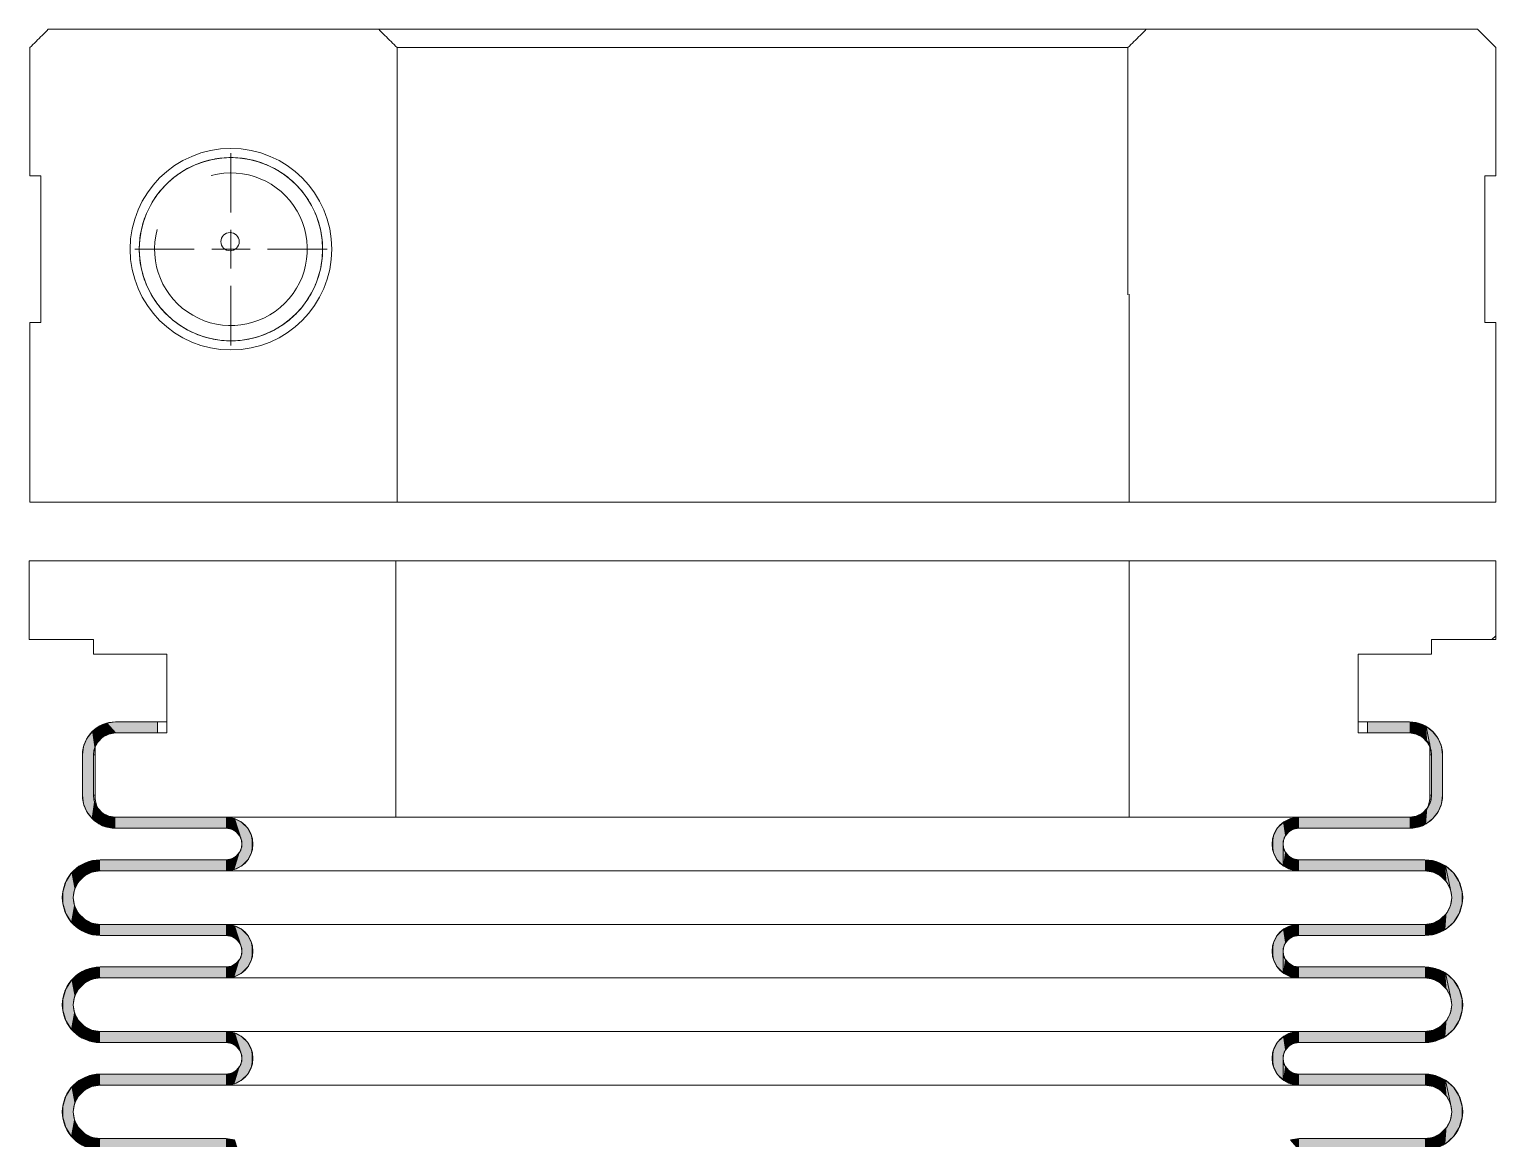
# Model space of a CAD drawing. Header units: millimetres. Extents: x 1269 to 5832, y 527 to 3540.
# Drawn here: x 2384.03 to 2424.03, y 2446.81 to 2477.08 of the extents above; entities that cross this region are included whole.
import ezdxf

# ---------------------------------------------------------------- set-up
doc = ezdxf.new("R2010")
doc.units = ezdxf.units.MM
doc.linetypes.add('CENTER', pattern=[50.8, 31.75, -6.35, 6.35, -6.35])
doc.layers.add('DEFAULT_1', color=7, linetype='CENTER')

# ---------------------------------------------------------------- blocks, each defined once
blk = doc.blocks.new('*U82')
at = {"color": 2, "linetype": 'Continuous', "extrusion": (0, 0, -1)}
for points in [[(-117.36, 246.525), (-119.566, 246.208), (-116.866, 246.208)], [(-117.923, 246.69), (-119.072, 246.525), (-117.36, 246.525)], [(-119.072, 246.525), (-119.566, 246.208), (-117.36, 246.525)], [(-119.072, 246.525), (-117.923, 246.69), (-118.509, 246.69)], [(-116.866, 246.208), (-117.764, 246.04), (-116.482, 245.764)], [(-116.866, 246.208), (-118.216, 246.111), (-117.764, 246.04)], [(-119.566, 246.208), (-118.216, 246.111), (-116.866, 246.208)], [(-119.566, 246.208), (-118.668, 246.04), (-118.216, 246.111)], [(-119.566, 246.208), (-119.95, 245.764), (-118.668, 246.04)], [(-118.668, 246.04), (-119.95, 245.764), (-119.075, 245.832)], [(-119.075, 245.832), (-119.95, 245.764), (-119.398, 245.509)], [(-119.95, 245.764), (-120.194, 245.231), (-119.398, 245.509)], [(-119.398, 245.509), (-120.194, 245.231), (-119.606, 245.101)], [(-120.194, 245.231), (-120.277, 244.65), (-119.606, 245.101)], [(-119.606, 245.101), (-120.277, 244.65), (-119.677, 244.65)], [(-119.677, 244.65), (-120.277, 237.773), (-119.677, 237.773)], [(-120.277, 244.65), (-120.277, 237.773), (-119.677, 244.65)], [(-120.277, 237.773), (-119.749, 237.321), (-119.677, 237.773)]]:
    blk.add_solid(points, dxfattribs=at)
blk = doc.blocks.new('*U83')
at = {"color": 2, "linetype": 'Continuous', "extrusion": (0, 0, -1)}
for points in [[(-123.206, 246.525), (-125.412, 246.208), (-122.712, 246.208)], [(-123.769, 246.69), (-124.918, 246.525), (-123.206, 246.525)], [(-124.918, 246.525), (-125.412, 246.208), (-123.206, 246.525)], [(-124.918, 246.525), (-123.769, 246.69), (-124.355, 246.69)], [(-122.712, 246.208), (-123.61, 246.04), (-122.328, 245.764)], [(-122.712, 246.208), (-124.062, 246.111), (-123.61, 246.04)], [(-125.412, 246.208), (-124.062, 246.111), (-122.712, 246.208)], [(-125.412, 246.208), (-124.514, 246.04), (-124.062, 246.111)], [(-125.412, 246.208), (-125.796, 245.764), (-124.514, 246.04)], [(-124.514, 246.04), (-125.796, 245.764), (-124.921, 245.832)], [(-124.921, 245.832), (-125.796, 245.764), (-125.245, 245.509)], [(-125.796, 245.764), (-126.04, 245.231), (-125.245, 245.509)], [(-125.245, 245.509), (-126.04, 245.231), (-125.452, 245.101)], [(-126.04, 245.231), (-126.124, 244.65), (-125.452, 245.101)], [(-125.452, 245.101), (-126.124, 244.65), (-125.524, 244.65)], [(-125.524, 244.65), (-126.124, 237.773), (-125.524, 237.773)], [(-126.124, 244.65), (-126.124, 237.773), (-125.524, 244.65)], [(-126.124, 237.773), (-125.595, 237.321), (-125.524, 237.773)]]:
    blk.add_solid(points, dxfattribs=at)
blk = doc.blocks.new('*U84')
at = {"color": 2, "linetype": 'Continuous', "extrusion": (0, 0, -1)}
for points in [[(-129.052, 246.525), (-131.258, 246.208), (-128.558, 246.208)], [(-129.615, 246.69), (-130.765, 246.525), (-129.052, 246.525)], [(-130.765, 246.525), (-131.258, 246.208), (-129.052, 246.525)], [(-130.765, 246.525), (-129.615, 246.69), (-130.202, 246.69)], [(-128.558, 246.208), (-129.457, 246.04), (-128.174, 245.764)], [(-128.558, 246.208), (-129.908, 246.111), (-129.457, 246.04)], [(-131.258, 246.208), (-129.908, 246.111), (-128.558, 246.208)], [(-131.258, 246.208), (-130.36, 246.04), (-129.908, 246.111)], [(-131.258, 246.208), (-131.643, 245.764), (-130.36, 246.04)], [(-130.36, 246.04), (-131.643, 245.764), (-130.767, 245.832)], [(-130.767, 245.832), (-131.643, 245.764), (-131.091, 245.509)], [(-131.643, 245.764), (-131.886, 245.231), (-131.091, 245.509)], [(-131.091, 245.509), (-131.886, 245.231), (-131.298, 245.101)], [(-131.886, 245.231), (-131.97, 244.65), (-131.298, 245.101)], [(-131.298, 245.101), (-131.97, 244.65), (-131.37, 244.65)], [(-131.37, 244.65), (-131.97, 237.773), (-131.37, 237.773)], [(-131.97, 244.65), (-131.97, 237.773), (-131.37, 244.65)], [(-131.97, 237.773), (-131.441, 237.321), (-131.37, 237.773)]]:
    blk.add_solid(points, dxfattribs=at)
blk = doc.blocks.new('*U88')
at = {"color": 2, "linetype": 'Continuous', "extrusion": (0, 0, -1)}
for points in [[(-116.482, 245.764), (-117.034, 245.509), (-116.238, 245.231)], [(-117.764, 246.04), (-117.357, 245.832), (-116.482, 245.764)], [(-117.357, 245.832), (-117.034, 245.509), (-116.482, 245.764)], [(-116.238, 245.231), (-116.826, 245.101), (-116.154, 244.65)], [(-116.826, 245.101), (-116.754, 244.65), (-116.154, 244.65)], [(-117.034, 245.509), (-116.826, 245.101), (-116.238, 245.231)], [(-116.154, 244.65), (-116.754, 237.773), (-116.154, 237.773)], [(-116.754, 244.65), (-116.754, 237.773), (-116.154, 244.65)], [(-116.154, 237.773), (-116.683, 237.321), (-116.102, 237.478)], [(-116.754, 237.773), (-116.683, 237.321), (-116.154, 237.773)], [(-115.724, 237.027), (-116.475, 236.914), (-115.442, 236.924)], [(-115.953, 237.219), (-116.475, 236.914), (-115.724, 237.027)], [(-116.102, 237.478), (-116.683, 237.321), (-115.953, 237.219)], [(-116.683, 237.321), (-116.475, 236.914), (-115.953, 237.219)]]:
    blk.add_solid(points, dxfattribs=at)
blk = doc.blocks.new('*U89')
at = {"color": 2, "linetype": 'Continuous', "extrusion": (0, 0, -1)}
for points in [[(-122.328, 245.764), (-122.88, 245.509), (-122.084, 245.231)], [(-123.61, 246.04), (-123.203, 245.832), (-122.328, 245.764)], [(-123.203, 245.832), (-122.88, 245.509), (-122.328, 245.764)], [(-122.084, 245.231), (-122.672, 245.101), (-122.001, 244.65)], [(-122.672, 245.101), (-122.601, 244.65), (-122.001, 244.65)], [(-122.88, 245.509), (-122.672, 245.101), (-122.084, 245.231)], [(-122.001, 244.65), (-122.601, 237.773), (-122.001, 237.773)], [(-122.601, 244.65), (-122.601, 237.773), (-122.001, 244.65)], [(-122.001, 237.773), (-122.529, 237.321), (-121.949, 237.478)], [(-122.601, 237.773), (-122.529, 237.321), (-122.001, 237.773)], [(-121.57, 237.027), (-122.321, 236.914), (-121.289, 236.924)], [(-121.799, 237.219), (-122.321, 236.914), (-121.57, 237.027)], [(-121.949, 237.478), (-122.529, 237.321), (-121.799, 237.219)], [(-122.529, 237.321), (-122.321, 236.914), (-121.799, 237.219)]]:
    blk.add_solid(points, dxfattribs=at)
blk = doc.blocks.new('*U90')
at = {"color": 2, "linetype": 'Continuous', "extrusion": (0, 0, -1)}
for points in [[(-128.174, 245.764), (-128.726, 245.509), (-127.93, 245.231)], [(-129.457, 246.04), (-129.049, 245.832), (-128.174, 245.764)], [(-129.049, 245.832), (-128.726, 245.509), (-128.174, 245.764)], [(-127.93, 245.231), (-128.518, 245.101), (-127.847, 244.65)], [(-128.518, 245.101), (-128.447, 244.65), (-127.847, 244.65)], [(-128.726, 245.509), (-128.518, 245.101), (-127.93, 245.231)], [(-127.847, 244.65), (-128.447, 237.773), (-127.847, 237.773)], [(-128.447, 244.65), (-128.447, 237.773), (-127.847, 244.65)], [(-127.847, 237.773), (-128.375, 237.321), (-127.795, 237.478)], [(-128.447, 237.773), (-128.375, 237.321), (-127.847, 237.773)], [(-127.416, 237.027), (-128.168, 236.914), (-127.135, 236.924)], [(-127.645, 237.219), (-128.168, 236.914), (-127.416, 237.027)], [(-127.795, 237.478), (-128.375, 237.321), (-127.645, 237.219)], [(-128.375, 237.321), (-128.168, 236.914), (-127.645, 237.219)]]:
    blk.add_solid(points, dxfattribs=at)
blk = doc.blocks.new('*U94')
at = {"color": 2, "linetype": 'Continuous', "extrusion": (0, 0, -1)}
for points in [[(-110.431, 245.611), (-113.097, 245.55), (-109.965, 245.55)], [(-113.097, 245.55), (-110.431, 245.611), (-112.631, 245.611)], [(-109.159, 245.084), (-110.061, 244.953), (-108.872, 244.711)], [(-109.531, 245.37), (-113.904, 245.084), (-109.159, 245.084)], [(-109.159, 245.084), (-110.431, 245.011), (-110.061, 244.953)], [(-113.904, 245.084), (-110.431, 245.011), (-109.159, 245.084)], [(-109.965, 245.55), (-113.531, 245.37), (-109.531, 245.37)], [(-113.531, 245.37), (-113.904, 245.084), (-109.531, 245.37)], [(-113.097, 245.55), (-113.531, 245.37), (-109.965, 245.55)], [(-113.904, 245.084), (-112.631, 245.011), (-110.431, 245.011)], [(-113.904, 245.084), (-113.002, 244.953), (-112.631, 245.011)], [(-113.904, 245.084), (-114.19, 244.711), (-113.002, 244.953)], [(-113.002, 244.953), (-114.19, 244.711), (-113.337, 244.782)], [(-113.337, 244.782), (-114.19, 244.711), (-113.602, 244.517)], [(-114.19, 244.711), (-114.37, 244.277), (-113.602, 244.517)], [(-113.602, 244.517), (-114.37, 244.277), (-113.773, 244.182)], [(-114.37, 244.277), (-114.431, 243.811), (-113.773, 244.182)], [(-113.773, 244.182), (-114.431, 243.811), (-113.831, 243.811)], [(-113.831, 243.811), (-114.431, 237.773), (-113.831, 237.773)], [(-114.431, 243.811), (-114.431, 237.773), (-113.831, 243.811)], [(-114.431, 237.773), (-113.903, 237.321), (-113.831, 237.773)]]:
    blk.add_solid(points, dxfattribs=at)
blk = doc.blocks.new('*U96')
at = {"color": 2, "linetype": 'Continuous', "extrusion": (0, 0, -1)}
for points in [[(-110.061, 244.953), (-109.726, 244.782), (-108.872, 244.711)], [(-108.693, 244.277), (-109.29, 244.182), (-108.631, 243.811)], [(-109.29, 244.182), (-109.231, 243.811), (-108.631, 243.811)], [(-108.872, 244.711), (-109.461, 244.517), (-108.693, 244.277)], [(-109.461, 244.517), (-109.29, 244.182), (-108.693, 244.277)], [(-109.726, 244.782), (-109.461, 244.517), (-108.872, 244.711)], [(-108.631, 243.811), (-109.231, 241.511), (-108.631, 241.511)], [(-109.231, 243.811), (-109.231, 241.511), (-108.631, 243.811)]]:
    blk.add_solid(points, dxfattribs=at)
blk = doc.blocks.new('*U98')
at = {"color": 2, "linetype": 'Continuous', "extrusion": (0, 0, -1)}
for points in [[(-114.431, 237.773), (-114.483, 237.478), (-113.903, 237.321)], [(-114.483, 237.478), (-114.633, 237.219), (-113.903, 237.321)], [(-113.903, 237.321), (-114.633, 237.219), (-114.11, 236.914)]]:
    blk.add_solid(points, dxfattribs=at)
blk = doc.blocks.new('*U99')
at = {"color": 2, "linetype": 'Continuous', "extrusion": (0, 0, -1)}
for points in [[(-120.277, 237.773), (-120.329, 237.478), (-119.749, 237.321)], [(-120.329, 237.478), (-120.479, 237.219), (-119.749, 237.321)], [(-119.749, 237.321), (-120.479, 237.219), (-119.957, 236.914)]]:
    blk.add_solid(points, dxfattribs=at)
blk = doc.blocks.new('*U100')
at = {"color": 2, "linetype": 'Continuous', "extrusion": (0, 0, -1)}
for points in [[(-126.124, 237.773), (-126.176, 237.478), (-125.595, 237.321)], [(-126.176, 237.478), (-126.325, 237.219), (-125.595, 237.321)], [(-125.595, 237.321), (-126.325, 237.219), (-125.803, 236.914)]]:
    blk.add_solid(points, dxfattribs=at)
blk = doc.blocks.new('*U105')
at = {"color": 2, "linetype": 'Continuous', "extrusion": (0, 0, -1)}
for points in [[(-114.633, 237.219), (-114.862, 237.027), (-114.11, 236.914)], [(-114.862, 237.027), (-115.143, 236.924), (-114.11, 236.914)], [(-115.442, 236.924), (-116.475, 236.914), (-114.11, 236.914)], [(-114.11, 236.914), (-115.143, 236.924), (-115.442, 236.924)], [(-114.11, 236.914), (-116.152, 236.59), (-114.434, 236.59)], [(-116.475, 236.914), (-116.152, 236.59), (-114.11, 236.914)], [(-114.434, 236.59), (-115.745, 236.383), (-114.841, 236.383)], [(-116.152, 236.59), (-115.745, 236.383), (-114.434, 236.59)], [(-115.745, 236.383), (-115.293, 236.311), (-114.841, 236.383)]]:
    blk.add_solid(points, dxfattribs=at)
blk = doc.blocks.new('*U106')
at = {"color": 2, "linetype": 'Continuous', "extrusion": (0, 0, -1)}
for points in [[(-120.479, 237.219), (-120.708, 237.027), (-119.957, 236.914)], [(-120.708, 237.027), (-120.989, 236.924), (-119.957, 236.914)], [(-121.289, 236.924), (-122.321, 236.914), (-119.957, 236.914)], [(-119.957, 236.914), (-120.989, 236.924), (-121.289, 236.924)], [(-119.957, 236.914), (-121.998, 236.59), (-120.28, 236.59)], [(-122.321, 236.914), (-121.998, 236.59), (-119.957, 236.914)], [(-120.28, 236.59), (-121.591, 236.383), (-120.687, 236.383)], [(-121.998, 236.59), (-121.591, 236.383), (-120.28, 236.59)], [(-121.591, 236.383), (-121.139, 236.311), (-120.687, 236.383)]]:
    blk.add_solid(points, dxfattribs=at)
blk = doc.blocks.new('*U107')
at = {"color": 2, "linetype": 'Continuous', "extrusion": (0, 0, -1)}
for points in [[(-126.325, 237.219), (-126.554, 237.027), (-125.803, 236.914)], [(-126.554, 237.027), (-126.836, 236.924), (-125.803, 236.914)], [(-127.135, 236.924), (-128.168, 236.914), (-125.803, 236.914)], [(-125.803, 236.914), (-126.836, 236.924), (-127.135, 236.924)], [(-125.803, 236.914), (-127.844, 236.59), (-126.126, 236.59)], [(-128.168, 236.914), (-127.844, 236.59), (-125.803, 236.914)], [(-126.126, 236.59), (-127.437, 236.383), (-126.534, 236.383)], [(-127.844, 236.59), (-127.437, 236.383), (-126.126, 236.59)], [(-127.437, 236.383), (-126.985, 236.311), (-126.534, 236.383)]]:
    blk.add_solid(points, dxfattribs=at)
blk = doc.blocks.new('*U112')
at = {"color": 2, "linetype": 'Continuous', "extrusion": (0, 0, -1)}
for points in [[(-114.11, 180.109), (-115.143, 180.098), (-113.903, 179.701)], [(-114.434, 180.432), (-116.475, 180.109), (-114.11, 180.109)], [(-116.475, 180.109), (-115.143, 180.098), (-114.11, 180.109)], [(-114.841, 180.64), (-116.152, 180.432), (-114.434, 180.432)], [(-116.152, 180.432), (-116.475, 180.109), (-114.434, 180.432)], [(-115.293, 180.711), (-115.745, 180.64), (-114.841, 180.64)], [(-115.745, 180.64), (-116.152, 180.432), (-114.841, 180.64)], [(-116.475, 180.109), (-115.442, 180.098), (-115.143, 180.098)], [(-116.475, 180.109), (-116.683, 179.701), (-115.442, 180.098)], [(-115.442, 180.098), (-116.683, 179.701), (-115.724, 179.996)], [(-115.724, 179.996), (-116.683, 179.701), (-115.953, 179.804)], [(-115.953, 179.804), (-116.683, 179.701), (-116.102, 179.544)], [(-116.683, 179.701), (-116.754, 179.25), (-116.102, 179.544)], [(-116.102, 179.544), (-116.754, 179.25), (-116.154, 179.25)], [(-116.154, 179.25), (-116.754, 172.373), (-116.154, 172.373)], [(-116.754, 179.25), (-116.754, 172.373), (-116.154, 179.25)], [(-116.754, 172.373), (-116.238, 171.792), (-116.154, 172.373)]]:
    blk.add_solid(points, dxfattribs=at)
blk = doc.blocks.new('*U113')
at = {"color": 2, "linetype": 'Continuous', "extrusion": (0, 0, -1)}
for points in [[(-119.957, 180.109), (-120.989, 180.098), (-119.749, 179.701)], [(-120.28, 180.432), (-122.321, 180.109), (-119.957, 180.109)], [(-122.321, 180.109), (-120.989, 180.098), (-119.957, 180.109)], [(-120.687, 180.64), (-121.998, 180.432), (-120.28, 180.432)], [(-121.998, 180.432), (-122.321, 180.109), (-120.28, 180.432)], [(-121.139, 180.711), (-121.591, 180.64), (-120.687, 180.64)], [(-121.591, 180.64), (-121.998, 180.432), (-120.687, 180.64)], [(-122.321, 180.109), (-121.289, 180.098), (-120.989, 180.098)], [(-122.321, 180.109), (-122.529, 179.701), (-121.289, 180.098)], [(-121.289, 180.098), (-122.529, 179.701), (-121.57, 179.996)], [(-121.57, 179.996), (-122.529, 179.701), (-121.799, 179.804)], [(-121.799, 179.804), (-122.529, 179.701), (-121.949, 179.544)], [(-122.529, 179.701), (-122.601, 179.25), (-121.949, 179.544)], [(-121.949, 179.544), (-122.601, 179.25), (-122.001, 179.25)], [(-122.001, 179.25), (-122.601, 172.373), (-122.001, 172.373)], [(-122.601, 179.25), (-122.601, 172.373), (-122.001, 179.25)], [(-122.601, 172.373), (-122.084, 171.792), (-122.001, 172.373)]]:
    blk.add_solid(points, dxfattribs=at)
blk = doc.blocks.new('*U114')
at = {"color": 2, "linetype": 'Continuous', "extrusion": (0, 0, -1)}
for points in [[(-125.803, 180.109), (-126.836, 180.098), (-125.595, 179.701)], [(-126.126, 180.432), (-128.168, 180.109), (-125.803, 180.109)], [(-128.168, 180.109), (-126.836, 180.098), (-125.803, 180.109)], [(-126.534, 180.64), (-127.844, 180.432), (-126.126, 180.432)], [(-127.844, 180.432), (-128.168, 180.109), (-126.126, 180.432)], [(-126.985, 180.711), (-127.437, 180.64), (-126.534, 180.64)], [(-127.437, 180.64), (-127.844, 180.432), (-126.534, 180.64)], [(-128.168, 180.109), (-127.135, 180.098), (-126.836, 180.098)], [(-128.168, 180.109), (-128.375, 179.701), (-127.135, 180.098)], [(-127.135, 180.098), (-128.375, 179.701), (-127.416, 179.996)], [(-127.416, 179.996), (-128.375, 179.701), (-127.645, 179.804)], [(-127.645, 179.804), (-128.375, 179.701), (-127.795, 179.544)], [(-128.375, 179.701), (-128.447, 179.25), (-127.795, 179.544)], [(-127.795, 179.544), (-128.447, 179.25), (-127.847, 179.25)], [(-127.847, 179.25), (-128.447, 172.373), (-127.847, 172.373)], [(-128.447, 179.25), (-128.447, 172.373), (-127.847, 179.25)], [(-128.447, 172.373), (-127.93, 171.792), (-127.847, 172.373)]]:
    blk.add_solid(points, dxfattribs=at)
blk = doc.blocks.new('*U119')
at = {"color": 2, "linetype": 'Continuous', "extrusion": (0, 0, -1)}
for points in [[(-115.143, 180.098), (-114.862, 179.996), (-113.903, 179.701)], [(-113.903, 179.701), (-114.483, 179.544), (-113.831, 179.25)], [(-114.483, 179.544), (-114.431, 179.25), (-113.831, 179.25)], [(-113.831, 179.25), (-114.431, 173.211), (-113.831, 173.211)], [(-114.431, 179.25), (-114.431, 173.211), (-113.831, 179.25)], [(-114.862, 179.996), (-114.633, 179.804), (-113.903, 179.701)], [(-114.633, 179.804), (-114.483, 179.544), (-113.903, 179.701)], [(-113.773, 172.84), (-114.37, 172.745), (-113.602, 172.506)], [(-113.831, 173.211), (-114.37, 172.745), (-113.773, 172.84)], [(-114.431, 173.211), (-114.37, 172.745), (-113.831, 173.211)], [(-113.337, 172.24), (-113.904, 171.939), (-113.002, 172.07)], [(-113.602, 172.506), (-114.19, 172.311), (-113.337, 172.24)], [(-114.19, 172.311), (-113.904, 171.939), (-113.337, 172.24)], [(-114.37, 172.745), (-114.19, 172.311), (-113.602, 172.506)]]:
    blk.add_solid(points, dxfattribs=at)
blk = doc.blocks.new('*U120')
at = {"color": 2, "linetype": 'Continuous', "extrusion": (0, 0, -1)}
for points in [[(-120.989, 180.098), (-120.708, 179.996), (-119.749, 179.701)], [(-119.749, 179.701), (-120.329, 179.544), (-119.677, 179.25)], [(-120.329, 179.544), (-120.277, 179.25), (-119.677, 179.25)], [(-119.677, 179.25), (-120.277, 172.373), (-119.677, 172.373)], [(-120.277, 179.25), (-120.277, 172.373), (-119.677, 179.25)], [(-120.708, 179.996), (-120.479, 179.804), (-119.749, 179.701)], [(-120.479, 179.804), (-120.329, 179.544), (-119.749, 179.701)], [(-119.677, 172.373), (-120.194, 171.792), (-119.606, 171.921)], [(-120.277, 172.373), (-120.194, 171.792), (-119.677, 172.373)], [(-119.398, 171.514), (-119.95, 171.258), (-119.075, 171.19)], [(-119.95, 171.258), (-119.566, 170.815), (-119.075, 171.19)], [(-119.606, 171.921), (-120.194, 171.792), (-119.398, 171.514)], [(-120.194, 171.792), (-119.95, 171.258), (-119.398, 171.514)], [(-119.075, 171.19), (-119.566, 170.815), (-118.668, 170.983)]]:
    blk.add_solid(points, dxfattribs=at)
blk = doc.blocks.new('*U121')
at = {"color": 2, "linetype": 'Continuous', "extrusion": (0, 0, -1)}
for points in [[(-126.836, 180.098), (-126.554, 179.996), (-125.595, 179.701)], [(-125.595, 179.701), (-126.176, 179.544), (-125.524, 179.25)], [(-126.176, 179.544), (-126.124, 179.25), (-125.524, 179.25)], [(-125.524, 179.25), (-126.124, 172.373), (-125.524, 172.373)], [(-126.124, 179.25), (-126.124, 172.373), (-125.524, 179.25)], [(-126.554, 179.996), (-126.325, 179.804), (-125.595, 179.701)], [(-126.325, 179.804), (-126.176, 179.544), (-125.595, 179.701)], [(-125.524, 172.373), (-126.04, 171.792), (-125.452, 171.921)], [(-126.124, 172.373), (-126.04, 171.792), (-125.524, 172.373)], [(-125.245, 171.514), (-125.796, 171.258), (-124.921, 171.19)], [(-125.796, 171.258), (-125.412, 170.815), (-124.921, 171.19)], [(-125.452, 171.921), (-126.04, 171.792), (-125.245, 171.514)], [(-126.04, 171.792), (-125.796, 171.258), (-125.245, 171.514)], [(-124.921, 171.19), (-125.412, 170.815), (-124.514, 170.983)]]:
    blk.add_solid(points, dxfattribs=at)
blk = doc.blocks.new('*U122')
at = {"color": 2, "linetype": 'Continuous', "extrusion": (0, 0, -1)}
for points in [[(-132.682, 180.098), (-132.401, 179.996), (-131.441, 179.701)], [(-131.441, 179.701), (-132.022, 179.544), (-131.37, 179.25)], [(-132.022, 179.544), (-131.97, 179.25), (-131.37, 179.25)], [(-131.37, 179.25), (-131.97, 172.373), (-131.37, 172.373)], [(-131.97, 179.25), (-131.97, 172.373), (-131.37, 179.25)], [(-132.401, 179.996), (-132.171, 179.804), (-131.441, 179.701)], [(-132.171, 179.804), (-132.022, 179.544), (-131.441, 179.701)], [(-131.37, 172.373), (-131.886, 171.792), (-131.298, 171.921)], [(-131.97, 172.373), (-131.886, 171.792), (-131.37, 172.373)], [(-131.091, 171.514), (-131.643, 171.258), (-130.767, 171.19)], [(-131.643, 171.258), (-131.258, 170.815), (-130.767, 171.19)], [(-131.298, 171.921), (-131.886, 171.792), (-131.091, 171.514)], [(-131.886, 171.792), (-131.643, 171.258), (-131.091, 171.514)], [(-130.767, 171.19), (-131.258, 170.815), (-130.36, 170.983)]]:
    blk.add_solid(points, dxfattribs=at)
blk = doc.blocks.new('*U126')
at = {"color": 2, "linetype": 'Continuous', "extrusion": (0, 0, -1)}
for points in [[(-108.631, 173.211), (-108.631, 175.511), (-108.693, 172.745)], [(-109.231, 175.511), (-108.693, 172.745), (-108.631, 175.511)], [(-108.693, 172.745), (-109.231, 175.511), (-109.231, 173.211)]]:
    blk.add_solid(points, dxfattribs=at)
blk = doc.blocks.new('*U128')
at = {"color": 2, "linetype": 'Continuous', "extrusion": (0, 0, -1)}
for points in [[(-109.231, 173.211), (-109.29, 172.84), (-108.693, 172.745)], [(-109.29, 172.84), (-109.461, 172.506), (-108.693, 172.745)], [(-108.693, 172.745), (-109.461, 172.506), (-108.872, 172.311)], [(-109.461, 172.506), (-109.726, 172.24), (-108.872, 172.311)], [(-108.872, 172.311), (-109.726, 172.24), (-109.159, 171.939)]]:
    blk.add_solid(points, dxfattribs=at)
blk = doc.blocks.new('*U130')
at = {"color": 2, "linetype": 'Continuous', "extrusion": (0, 0, -1)}
for points in [[(-109.726, 172.24), (-110.061, 172.07), (-109.159, 171.939)], [(-110.061, 172.07), (-110.431, 172.011), (-109.159, 171.939)], [(-112.631, 172.011), (-113.904, 171.939), (-109.159, 171.939)], [(-109.159, 171.939), (-110.431, 172.011), (-112.631, 172.011)], [(-113.002, 172.07), (-113.904, 171.939), (-112.631, 172.011)], [(-109.159, 171.939), (-113.531, 171.652), (-109.531, 171.652)], [(-113.904, 171.939), (-113.531, 171.652), (-109.159, 171.939)], [(-109.531, 171.652), (-113.097, 171.473), (-109.965, 171.473)], [(-113.531, 171.652), (-113.097, 171.473), (-109.531, 171.652)], [(-109.965, 171.473), (-112.631, 171.411), (-110.431, 171.411)], [(-113.097, 171.473), (-112.631, 171.411), (-109.965, 171.473)]]:
    blk.add_solid(points, dxfattribs=at)
blk = doc.blocks.new('*U132')
at = {"color": 2, "linetype": 'Continuous', "extrusion": (0, 0, -1)}
for points in [[(-116.754, 172.373), (-116.826, 171.921), (-116.238, 171.792)], [(-116.826, 171.921), (-117.034, 171.514), (-116.238, 171.792)], [(-116.238, 171.792), (-117.034, 171.514), (-116.482, 171.258)], [(-117.034, 171.514), (-117.357, 171.19), (-116.482, 171.258)], [(-116.482, 171.258), (-117.357, 171.19), (-116.866, 170.815)]]:
    blk.add_solid(points, dxfattribs=at)
blk = doc.blocks.new('*U133')
at = {"color": 2, "linetype": 'Continuous', "extrusion": (0, 0, -1)}
for points in [[(-122.601, 172.373), (-122.672, 171.921), (-122.084, 171.792)], [(-122.672, 171.921), (-122.88, 171.514), (-122.084, 171.792)], [(-122.084, 171.792), (-122.88, 171.514), (-122.328, 171.258)], [(-122.88, 171.514), (-123.203, 171.19), (-122.328, 171.258)], [(-122.328, 171.258), (-123.203, 171.19), (-122.712, 170.815)]]:
    blk.add_solid(points, dxfattribs=at)
blk = doc.blocks.new('*U134')
at = {"color": 2, "linetype": 'Continuous', "extrusion": (0, 0, -1)}
for points in [[(-128.447, 172.373), (-128.518, 171.921), (-127.93, 171.792)], [(-128.518, 171.921), (-128.726, 171.514), (-127.93, 171.792)], [(-127.93, 171.792), (-128.726, 171.514), (-128.174, 171.258)], [(-128.726, 171.514), (-129.049, 171.19), (-128.174, 171.258)], [(-128.174, 171.258), (-129.049, 171.19), (-128.558, 170.815)]]:
    blk.add_solid(points, dxfattribs=at)
blk = doc.blocks.new('*U138')
at = {"color": 2, "linetype": 'Continuous', "extrusion": (0, 0, -1)}
for points in [[(-117.357, 171.19), (-117.764, 170.983), (-116.866, 170.815)], [(-117.764, 170.983), (-118.216, 170.911), (-116.866, 170.815)], [(-118.216, 170.911), (-119.566, 170.815), (-116.866, 170.815)], [(-116.866, 170.815), (-119.072, 170.498), (-117.36, 170.498)], [(-119.566, 170.815), (-119.072, 170.498), (-116.866, 170.815)], [(-117.36, 170.498), (-118.509, 170.332), (-117.923, 170.332)], [(-119.072, 170.498), (-118.509, 170.332), (-117.36, 170.498)], [(-118.668, 170.983), (-119.566, 170.815), (-118.216, 170.911)]]:
    blk.add_solid(points, dxfattribs=at)
blk = doc.blocks.new('*U139')
at = {"color": 2, "linetype": 'Continuous', "extrusion": (0, 0, -1)}
for points in [[(-123.203, 171.19), (-123.61, 170.983), (-122.712, 170.815)], [(-123.61, 170.983), (-124.062, 170.911), (-122.712, 170.815)], [(-124.062, 170.911), (-125.412, 170.815), (-122.712, 170.815)], [(-122.712, 170.815), (-124.918, 170.498), (-123.206, 170.498)], [(-125.412, 170.815), (-124.918, 170.498), (-122.712, 170.815)], [(-123.206, 170.498), (-124.355, 170.332), (-123.769, 170.332)], [(-124.918, 170.498), (-124.355, 170.332), (-123.206, 170.498)], [(-124.514, 170.983), (-125.412, 170.815), (-124.062, 170.911)]]:
    blk.add_solid(points, dxfattribs=at)
blk = doc.blocks.new('*U140')
at = {"color": 2, "linetype": 'Continuous', "extrusion": (0, 0, -1)}
for points in [[(-129.049, 171.19), (-129.457, 170.983), (-128.558, 170.815)], [(-129.457, 170.983), (-129.908, 170.911), (-128.558, 170.815)], [(-129.908, 170.911), (-131.258, 170.815), (-128.558, 170.815)], [(-128.558, 170.815), (-130.765, 170.498), (-129.052, 170.498)], [(-131.258, 170.815), (-130.765, 170.498), (-128.558, 170.815)], [(-129.052, 170.498), (-130.202, 170.332), (-129.615, 170.332)], [(-130.765, 170.498), (-130.202, 170.332), (-129.052, 170.498)], [(-130.36, 170.983), (-131.258, 170.815), (-129.908, 170.911)]]:
    blk.add_solid(points, dxfattribs=at)

msp = doc.modelspace()

# ---------------------------------------------------------------- linework, layer by layer
at = {"color": 7, "linetype": 'Continuous', "lineweight": 9}
for p, q in [((2384.547, 2477.076), (2423.531, 2477.076)), ((2423.531, 2477.076), (2424.031, 2476.576)), ((2384.047, 2476.576), (2384.047, 2473.076)), ((2394.063, 2476.576), (2413.999, 2476.576)), ((2394.063, 2476.576), (2394.063, 2464.176)), ((2413.999, 2476.576), (2413.999, 2469.827)), ((2424.031, 2476.576), (2424.031, 2473.076)), ((2384.347, 2473.076), (2384.047, 2473.076)), ((2384.347, 2469.076), (2384.347, 2473.076)), ((2423.731, 2473.076), (2424.031, 2473.076)), ((2423.731, 2469.076), (2423.731, 2473.076)), ((2389.531, 2470.551), (2389.531, 2471.601)), ((2390.056, 2471.076), (2389.006, 2471.076)), ((2414.031, 2464.176), (2414.031, 2469.85)), ((2384.347, 2469.076), (2384.047, 2469.076)), ((2384.047, 2469.076), (2384.047, 2464.176)), ((2423.731, 2469.076), (2424.031, 2469.076)), ((2424.031, 2469.076), (2424.031, 2464.176)), ((2424.031, 2464.176), (2384.047, 2464.176)), ((2384.031, 2462.576), (2384.031, 2460.426)), ((2384.031, 2462.576), (2424.031, 2462.576)), ((2394.031, 2455.576), (2394.031, 2462.576)), ((2414.031, 2455.576), (2414.031, 2462.576)), ((2424.031, 2462.576), (2424.031, 2460.426)), ((2385.781, 2460.426), (2384.031, 2460.426)), ((2385.781, 2460.426), (2385.781, 2460.026)), ((2424.031, 2460.426), (2422.281, 2460.426)), ((2422.281, 2460.426), (2422.281, 2460.026)), ((2423.93, 2460.426), (2424.031, 2460.527)), ((2387.781, 2460.026), (2385.781, 2460.026)), ((2387.781, 2460.026), (2387.781, 2457.876)), ((2422.281, 2460.026), (2420.281, 2460.026)), ((2420.281, 2460.026), (2420.281, 2457.876)), ((2387.781, 2458.176), (2386.381, 2458.176)), ((2387.531, 2458.176), (2387.531, 2457.876)), ((2421.681, 2458.176), (2420.281, 2458.176)), ((2420.531, 2458.176), (2420.531, 2457.876)), ((2386.131, 2457.876), (2385.831, 2457.576)), ((2387.781, 2457.876), (2386.131, 2457.876)), ((2386.381, 2457.876), (2386.196, 2457.846)), ((2421.931, 2457.876), (2420.281, 2457.876)), ((2421.931, 2457.876), (2422.231, 2457.576)), ((2422.252, 2457.461), (2422.166, 2457.628)), ((2385.481, 2457.276), (2385.481, 2456.176)), ((2385.781, 2457.276), (2385.781, 2456.176)), ((2385.831, 2457.276), (2385.781, 2457.276)), ((2385.831, 2457.576), (2385.831, 2456.076)), ((2422.231, 2457.576), (2422.231, 2456.076)), ((2422.281, 2457.276), (2422.231, 2457.276)), ((2422.281, 2457.276), (2422.281, 2456.176)), ((2422.55, 2457.509), (2422.581, 2457.276)), ((2422.581, 2457.276), (2422.581, 2456.176)), ((2385.781, 2456.176), (2385.81, 2455.99)), ((2385.831, 2456.176), (2385.781, 2456.176)), ((2422.281, 2456.176), (2422.231, 2456.176)), ((2386.331, 2455.576), (2421.731, 2455.576)), ((2389.4, 2455.276), (2386.381, 2455.276)), ((2389.4, 2455.576), (2389.626, 2455.54)), ((2418.662, 2455.276), (2418.514, 2455.25)), ((2421.681, 2455.276), (2418.662, 2455.276)), ((2389.4, 2454.414), (2385.962, 2454.414)), ((2422.1, 2454.414), (2418.662, 2454.414)), ((2385.962, 2454.114), (2385.736, 2454.078)), ((2422.1, 2454.114), (2385.962, 2454.114)), ((2422.795, 2453.609), (2422.691, 2453.813)), ((2385.231, 2453.383), (2385.267, 2453.158)), ((2422.1, 2452.653), (2385.962, 2452.653)), ((2389.4, 2452.653), (2389.626, 2452.617)), ((2389.4, 2452.353), (2385.962, 2452.353)), ((2418.662, 2452.353), (2418.514, 2452.327)), ((2422.1, 2452.353), (2418.662, 2452.353)), ((2389.4, 2451.491), (2385.962, 2451.491)), ((2422.1, 2451.491), (2418.662, 2451.491)), ((2385.962, 2451.191), (2385.736, 2451.155)), ((2422.1, 2451.191), (2385.962, 2451.191)), ((2422.795, 2450.686), (2422.691, 2450.89)), ((2385.231, 2450.46), (2385.267, 2450.235)), ((2422.1, 2449.73), (2385.962, 2449.73)), ((2389.4, 2449.73), (2389.626, 2449.694)), ((2389.4, 2449.43), (2385.962, 2449.43)), ((2418.662, 2449.43), (2418.514, 2449.404)), ((2422.1, 2449.43), (2418.662, 2449.43)), ((2389.4, 2448.568), (2385.962, 2448.568)), ((2422.1, 2448.568), (2418.662, 2448.568)), ((2385.962, 2448.268), (2385.736, 2448.232)), ((2422.1, 2448.268), (2385.962, 2448.268)), ((2422.795, 2447.763), (2422.691, 2447.967)), ((2385.231, 2447.537), (2385.267, 2447.312))]:
    msp.add_line(p, q, dxfattribs=at)
for points in [[(2386.196, 2457.846), (2386.028, 2457.761), (2385.896, 2457.628), (2385.745, 2457.912), (2385.931, 2458.055), (2386.148, 2458.145), (2386.381, 2457.876), (2386.196, 2457.846)], [(2386.196, 2457.846), (2386.028, 2457.761), (2385.896, 2457.628), (2385.745, 2457.912), (2385.931, 2458.055), (2386.148, 2458.145)], [(2386.381, 2458.176), (2387.531, 2458.176), (2387.531, 2457.876), (2386.381, 2457.876), (2386.148, 2458.145), (2386.381, 2458.176)], [(2386.381, 2457.876), (2386.148, 2458.145), (2386.381, 2458.176)], [(2422.55, 2457.509), (2422.581, 2457.276), (2422.581, 2456.176), (2422.55, 2455.943), (2422.46, 2455.726), (2422.317, 2455.539), (2422.131, 2455.396), (2421.914, 2455.306), (2421.681, 2455.276), (2418.662, 2455.276), (2418.436, 2455.54), (2418.662, 2455.576), (2421.681, 2455.576), (2421.866, 2455.605), (2422.034, 2455.69), (2422.166, 2455.823), (2422.252, 2455.99), (2422.281, 2456.176), (2422.281, 2457.276), (2422.252, 2457.461), (2422.131, 2458.055), (2422.317, 2457.912), (2422.46, 2457.726), (2422.55, 2457.509)], [(2422.166, 2457.628), (2422.034, 2457.761), (2421.866, 2457.846), (2421.681, 2457.876), (2420.531, 2457.876), (2420.531, 2458.176), (2421.681, 2458.176), (2421.914, 2458.145), (2422.131, 2458.055), (2422.252, 2457.461), (2422.166, 2457.628)], [(2421.681, 2458.176), (2421.914, 2458.145), (2422.131, 2458.055)], [(2422.281, 2457.276), (2422.252, 2457.461), (2422.131, 2458.055), (2422.317, 2457.912), (2422.46, 2457.726), (2422.55, 2457.509)], [(2385.781, 2456.176), (2385.81, 2455.99), (2385.745, 2455.539), (2385.602, 2455.726), (2385.512, 2455.943), (2385.481, 2456.176), (2385.481, 2457.276), (2385.512, 2457.509), (2385.602, 2457.726), (2385.745, 2457.912), (2385.896, 2457.628), (2385.81, 2457.461), (2385.781, 2457.276), (2385.781, 2456.176)], [(2385.481, 2457.276), (2385.512, 2457.509), (2385.602, 2457.726), (2385.745, 2457.912)], [(2385.896, 2457.628), (2385.81, 2457.461), (2385.781, 2457.276)], [(2422.166, 2457.628), (2422.034, 2457.761), (2421.866, 2457.846), (2421.681, 2457.876)], [(2385.745, 2455.539), (2385.602, 2455.726), (2385.512, 2455.943), (2385.481, 2456.176)], [(2421.681, 2455.576), (2421.866, 2455.605), (2422.034, 2455.69), (2422.166, 2455.823), (2422.252, 2455.99), (2422.281, 2456.176)], [(2422.581, 2456.176), (2422.55, 2455.943), (2422.46, 2455.726), (2422.317, 2455.539), (2422.131, 2455.396), (2421.914, 2455.306), (2421.681, 2455.276)], [(2389.677, 2455.175), (2389.548, 2455.25), (2389.4, 2455.276), (2386.381, 2455.276), (2386.148, 2455.306), (2385.931, 2455.396), (2385.745, 2455.539), (2385.81, 2455.99), (2385.896, 2455.823), (2386.028, 2455.69), (2386.196, 2455.605), (2386.381, 2455.576), (2389.4, 2455.576), (2389.626, 2455.54), (2389.824, 2454.92), (2389.773, 2455.06), (2389.677, 2455.175)], [(2386.381, 2455.276), (2386.148, 2455.306), (2385.931, 2455.396), (2385.745, 2455.539), (2385.81, 2455.99), (2385.896, 2455.823), (2386.028, 2455.69), (2386.196, 2455.605), (2386.381, 2455.576)], [(2390.131, 2454.845), (2390.095, 2454.619), (2389.991, 2454.415), (2389.83, 2454.254), (2389.626, 2454.15), (2389.4, 2454.114), (2385.962, 2454.114), (2385.671, 2454.373), (2385.962, 2454.414), (2389.4, 2454.414), (2389.548, 2454.44), (2389.677, 2454.515), (2389.773, 2454.63), (2389.824, 2454.77), (2389.824, 2454.92), (2389.626, 2455.54), (2389.83, 2455.436), (2389.991, 2455.275), (2390.095, 2455.071), (2390.131, 2454.845)], [(2389.4, 2454.414), (2389.548, 2454.44), (2389.677, 2454.515), (2389.773, 2454.63), (2389.824, 2454.77), (2389.824, 2454.92), (2389.626, 2455.54), (2389.83, 2455.436), (2389.991, 2455.275), (2390.095, 2455.071), (2390.131, 2454.845)], [(2389.677, 2455.175), (2389.548, 2455.25), (2389.4, 2455.276)], [(2418.238, 2454.77), (2418.232, 2454.254), (2418.071, 2454.415), (2417.967, 2454.619), (2417.931, 2454.845), (2417.967, 2455.071), (2418.071, 2455.275), (2418.232, 2455.436), (2418.385, 2455.175), (2418.289, 2455.06), (2418.238, 2454.92), (2418.238, 2454.77)], [(2418.232, 2454.254), (2418.071, 2454.415), (2417.967, 2454.619), (2417.931, 2454.845), (2417.967, 2455.071), (2418.071, 2455.275), (2418.232, 2455.436)], [(2418.514, 2455.25), (2418.385, 2455.175), (2418.232, 2455.436), (2418.436, 2455.54), (2418.662, 2455.276), (2418.514, 2455.25)], [(2418.514, 2455.25), (2418.385, 2455.175), (2418.232, 2455.436), (2418.436, 2455.54)], [(2418.662, 2455.276), (2418.436, 2455.54), (2418.662, 2455.576)], [(2390.131, 2454.845), (2390.095, 2454.619), (2389.991, 2454.415), (2389.83, 2454.254), (2389.626, 2454.15), (2389.4, 2454.114)], [(2389.824, 2454.92), (2389.773, 2455.06), (2389.677, 2455.175)], [(2418.385, 2455.175), (2418.289, 2455.06), (2418.238, 2454.92), (2418.238, 2454.77)], [(2385.962, 2454.114), (2385.671, 2454.373), (2385.962, 2454.414)], [(2422.691, 2453.813), (2422.53, 2453.975), (2422.326, 2454.078), (2422.1, 2454.114), (2418.662, 2454.114), (2418.436, 2454.15), (2418.232, 2454.254), (2418.238, 2454.77), (2418.289, 2454.63), (2418.385, 2454.515), (2418.514, 2454.44), (2418.662, 2454.414), (2422.1, 2454.414), (2422.391, 2454.373), (2422.658, 2454.251), (2422.795, 2453.609), (2422.691, 2453.813)], [(2418.662, 2454.114), (2418.436, 2454.15), (2418.232, 2454.254), (2418.238, 2454.77), (2418.289, 2454.63), (2418.385, 2454.515), (2418.514, 2454.44), (2418.662, 2454.414)], [(2422.1, 2454.414), (2422.391, 2454.373), (2422.658, 2454.251)], [(2385.231, 2453.383), (2385.267, 2453.158), (2385.183, 2452.708), (2385.024, 2452.955), (2384.942, 2453.237), (2384.942, 2453.53), (2385.024, 2453.812), (2385.183, 2454.059), (2385.371, 2453.813), (2385.267, 2453.609), (2385.231, 2453.383)], [(2385.183, 2452.708), (2385.024, 2452.955), (2384.942, 2453.237), (2384.942, 2453.53), (2385.024, 2453.812), (2385.183, 2454.059)], [(2385.736, 2454.078), (2385.532, 2453.975), (2385.371, 2453.813), (2385.183, 2454.059), (2385.405, 2454.251), (2385.671, 2454.373), (2385.962, 2454.114), (2385.736, 2454.078)], [(2385.736, 2454.078), (2385.532, 2453.975), (2385.371, 2453.813), (2385.183, 2454.059), (2385.405, 2454.251), (2385.671, 2454.373)], [(2423.038, 2453.812), (2423.121, 2453.53), (2423.121, 2453.237), (2423.038, 2452.955), (2422.879, 2452.708), (2422.658, 2452.516), (2422.391, 2452.394), (2422.1, 2452.353), (2418.662, 2452.353), (2418.436, 2452.617), (2418.662, 2452.653), (2422.1, 2452.653), (2422.326, 2452.688), (2422.53, 2452.792), (2422.691, 2452.954), (2422.795, 2453.158), (2422.831, 2453.383), (2422.795, 2453.609), (2422.658, 2454.251), (2422.879, 2454.059), (2423.038, 2453.812)], [(2422.1, 2452.653), (2422.326, 2452.688), (2422.53, 2452.792), (2422.691, 2452.954), (2422.795, 2453.158), (2422.831, 2453.383), (2422.795, 2453.609), (2422.658, 2454.251), (2422.879, 2454.059), (2423.038, 2453.812)], [(2422.691, 2453.813), (2422.53, 2453.975), (2422.326, 2454.078), (2422.1, 2454.114)], [(2385.371, 2453.813), (2385.267, 2453.609), (2385.231, 2453.383)], [(2423.038, 2453.812), (2423.121, 2453.53), (2423.121, 2453.237), (2423.038, 2452.955), (2422.879, 2452.708), (2422.658, 2452.516), (2422.391, 2452.394), (2422.1, 2452.353)], [(2389.677, 2452.252), (2389.548, 2452.327), (2389.4, 2452.353), (2385.962, 2452.353), (2385.671, 2452.394), (2385.405, 2452.516), (2385.183, 2452.708), (2385.267, 2453.158), (2385.371, 2452.954), (2385.532, 2452.792), (2385.736, 2452.688), (2385.962, 2452.653), (2389.4, 2452.653), (2389.626, 2452.617), (2389.824, 2451.997), (2389.773, 2452.137), (2389.677, 2452.252)], [(2385.962, 2452.353), (2385.671, 2452.394), (2385.405, 2452.516), (2385.183, 2452.708), (2385.267, 2453.158), (2385.371, 2452.954), (2385.532, 2452.792), (2385.736, 2452.688), (2385.962, 2452.653)], [(2390.131, 2451.922), (2390.095, 2451.696), (2389.991, 2451.492), (2389.83, 2451.331), (2389.626, 2451.227), (2389.4, 2451.191), (2385.962, 2451.191), (2385.671, 2451.449), (2385.962, 2451.491), (2389.4, 2451.491), (2389.548, 2451.517), (2389.677, 2451.592), (2389.773, 2451.707), (2389.824, 2451.847), (2389.824, 2451.997), (2389.626, 2452.617), (2389.83, 2452.513), (2389.991, 2452.351), (2390.095, 2452.148), (2390.131, 2451.922)], [(2389.4, 2451.491), (2389.548, 2451.517), (2389.677, 2451.592), (2389.773, 2451.707), (2389.824, 2451.847), (2389.824, 2451.997), (2389.626, 2452.617), (2389.83, 2452.513), (2389.991, 2452.351), (2390.095, 2452.148), (2390.131, 2451.922)], [(2418.238, 2451.847), (2418.232, 2451.331), (2418.071, 2451.492), (2417.967, 2451.696), (2417.931, 2451.922), (2417.967, 2452.148), (2418.071, 2452.351), (2418.232, 2452.513), (2418.385, 2452.252), (2418.289, 2452.137), (2418.238, 2451.997), (2418.238, 2451.847)], [(2418.232, 2451.331), (2418.071, 2451.492), (2417.967, 2451.696), (2417.931, 2451.922), (2417.967, 2452.148), (2418.071, 2452.351), (2418.232, 2452.513)], [(2418.514, 2452.327), (2418.385, 2452.252), (2418.232, 2452.513), (2418.436, 2452.617), (2418.662, 2452.353), (2418.514, 2452.327)], [(2418.514, 2452.327), (2418.385, 2452.252), (2418.232, 2452.513), (2418.436, 2452.617)], [(2418.662, 2452.353), (2418.436, 2452.617), (2418.662, 2452.653)], [(2389.677, 2452.252), (2389.548, 2452.327), (2389.4, 2452.353)], [(2389.824, 2451.997), (2389.773, 2452.137), (2389.677, 2452.252)], [(2418.385, 2452.252), (2418.289, 2452.137), (2418.238, 2451.997), (2418.238, 2451.847)], [(2390.131, 2451.922), (2390.095, 2451.696), (2389.991, 2451.492), (2389.83, 2451.331), (2389.626, 2451.227), (2389.4, 2451.191)], [(2422.691, 2450.89), (2422.53, 2451.052), (2422.326, 2451.155), (2422.1, 2451.191), (2418.662, 2451.191), (2418.436, 2451.227), (2418.232, 2451.331), (2418.238, 2451.847), (2418.289, 2451.707), (2418.385, 2451.592), (2418.514, 2451.517), (2418.662, 2451.491), (2422.1, 2451.491), (2422.391, 2451.449), (2422.658, 2451.328), (2422.795, 2450.686), (2422.691, 2450.89)], [(2418.662, 2451.191), (2418.436, 2451.227), (2418.232, 2451.331), (2418.238, 2451.847), (2418.289, 2451.707), (2418.385, 2451.592), (2418.514, 2451.517), (2418.662, 2451.491)], [(2385.736, 2451.155), (2385.532, 2451.052), (2385.371, 2450.89), (2385.183, 2451.135), (2385.405, 2451.328), (2385.671, 2451.449), (2385.962, 2451.191), (2385.736, 2451.155)], [(2385.736, 2451.155), (2385.532, 2451.052), (2385.371, 2450.89), (2385.183, 2451.135), (2385.405, 2451.328), (2385.671, 2451.449)], [(2385.962, 2451.191), (2385.671, 2451.449), (2385.962, 2451.491)], [(2423.038, 2450.889), (2423.121, 2450.607), (2423.121, 2450.314), (2423.038, 2450.032), (2422.879, 2449.785), (2422.658, 2449.593), (2422.391, 2449.471), (2422.1, 2449.43), (2418.662, 2449.43), (2418.436, 2449.694), (2418.662, 2449.73), (2422.1, 2449.73), (2422.326, 2449.765), (2422.53, 2449.869), (2422.691, 2450.031), (2422.795, 2450.235), (2422.831, 2450.46), (2422.795, 2450.686), (2422.658, 2451.328), (2422.879, 2451.135), (2423.038, 2450.889)], [(2422.1, 2451.491), (2422.391, 2451.449), (2422.658, 2451.328)], [(2422.1, 2449.73), (2422.326, 2449.765), (2422.53, 2449.869), (2422.691, 2450.031), (2422.795, 2450.235), (2422.831, 2450.46), (2422.795, 2450.686), (2422.658, 2451.328), (2422.879, 2451.135), (2423.038, 2450.889)], [(2385.231, 2450.46), (2385.267, 2450.235), (2385.183, 2449.785), (2385.024, 2450.032), (2384.942, 2450.314), (2384.942, 2450.607), (2385.024, 2450.889), (2385.183, 2451.135), (2385.371, 2450.89), (2385.267, 2450.686), (2385.231, 2450.46)], [(2385.183, 2449.785), (2385.024, 2450.032), (2384.942, 2450.314), (2384.942, 2450.607), (2385.024, 2450.889), (2385.183, 2451.135)], [(2385.371, 2450.89), (2385.267, 2450.686), (2385.231, 2450.46)], [(2422.691, 2450.89), (2422.53, 2451.052), (2422.326, 2451.155), (2422.1, 2451.191)], [(2423.038, 2450.889), (2423.121, 2450.607), (2423.121, 2450.314), (2423.038, 2450.032), (2422.879, 2449.785), (2422.658, 2449.593), (2422.391, 2449.471), (2422.1, 2449.43)], [(2389.677, 2449.329), (2389.548, 2449.404), (2389.4, 2449.43), (2385.962, 2449.43), (2385.671, 2449.471), (2385.405, 2449.593), (2385.183, 2449.785), (2385.267, 2450.235), (2385.371, 2450.031), (2385.532, 2449.869), (2385.736, 2449.765), (2385.962, 2449.73), (2389.4, 2449.73), (2389.626, 2449.694), (2389.824, 2449.074), (2389.773, 2449.214), (2389.677, 2449.329)], [(2385.962, 2449.43), (2385.671, 2449.471), (2385.405, 2449.593), (2385.183, 2449.785), (2385.267, 2450.235), (2385.371, 2450.031), (2385.532, 2449.869), (2385.736, 2449.765), (2385.962, 2449.73)], [(2390.131, 2448.999), (2390.095, 2448.773), (2389.991, 2448.569), (2389.83, 2448.408), (2389.626, 2448.304), (2389.4, 2448.268), (2385.962, 2448.268), (2385.671, 2448.526), (2385.962, 2448.568), (2389.4, 2448.568), (2389.548, 2448.594), (2389.677, 2448.669), (2389.773, 2448.783), (2389.824, 2448.924), (2389.824, 2449.074), (2389.626, 2449.694), (2389.83, 2449.59), (2389.991, 2449.428), (2390.095, 2449.225), (2390.131, 2448.999)], [(2389.4, 2448.568), (2389.548, 2448.594), (2389.677, 2448.669), (2389.773, 2448.783), (2389.824, 2448.924), (2389.824, 2449.074), (2389.626, 2449.694), (2389.83, 2449.59), (2389.991, 2449.428), (2390.095, 2449.225), (2390.131, 2448.999)], [(2418.514, 2449.404), (2418.385, 2449.329), (2418.232, 2449.59), (2418.436, 2449.694), (2418.662, 2449.43), (2418.514, 2449.404)], [(2418.514, 2449.404), (2418.385, 2449.329), (2418.232, 2449.59), (2418.436, 2449.694)], [(2418.662, 2449.43), (2418.436, 2449.694), (2418.662, 2449.73)], [(2389.677, 2449.329), (2389.548, 2449.404), (2389.4, 2449.43)], [(2389.824, 2449.074), (2389.773, 2449.214), (2389.677, 2449.329)], [(2418.238, 2448.924), (2418.232, 2448.408), (2418.071, 2448.569), (2417.967, 2448.773), (2417.931, 2448.999), (2417.967, 2449.225), (2418.071, 2449.428), (2418.232, 2449.59), (2418.385, 2449.329), (2418.289, 2449.214), (2418.238, 2449.074), (2418.238, 2448.924)], [(2418.232, 2448.408), (2418.071, 2448.569), (2417.967, 2448.773), (2417.931, 2448.999), (2417.967, 2449.225), (2418.071, 2449.428), (2418.232, 2449.59)], [(2418.385, 2449.329), (2418.289, 2449.214), (2418.238, 2449.074), (2418.238, 2448.924)], [(2390.131, 2448.999), (2390.095, 2448.773), (2389.991, 2448.569), (2389.83, 2448.408), (2389.626, 2448.304), (2389.4, 2448.268)], [(2422.691, 2447.967), (2422.53, 2448.129), (2422.326, 2448.232), (2422.1, 2448.268), (2418.662, 2448.268), (2418.436, 2448.304), (2418.232, 2448.408), (2418.238, 2448.924), (2418.289, 2448.783), (2418.385, 2448.669), (2418.514, 2448.594), (2418.662, 2448.568), (2422.1, 2448.568), (2422.391, 2448.526), (2422.658, 2448.404), (2422.795, 2447.763), (2422.691, 2447.967)], [(2418.662, 2448.268), (2418.436, 2448.304), (2418.232, 2448.408), (2418.238, 2448.924), (2418.289, 2448.783), (2418.385, 2448.669), (2418.514, 2448.594), (2418.662, 2448.568)], [(2385.736, 2448.232), (2385.532, 2448.129), (2385.371, 2447.967), (2385.183, 2448.212), (2385.405, 2448.404), (2385.671, 2448.526), (2385.962, 2448.268), (2385.736, 2448.232)], [(2385.736, 2448.232), (2385.532, 2448.129), (2385.371, 2447.967), (2385.183, 2448.212), (2385.405, 2448.404), (2385.671, 2448.526)], [(2385.962, 2448.268), (2385.671, 2448.526), (2385.962, 2448.568)], [(2423.038, 2447.966), (2423.121, 2447.684), (2423.121, 2447.391), (2423.038, 2447.109), (2422.879, 2446.862), (2422.658, 2446.67), (2422.391, 2446.548), (2422.1, 2446.507), (2418.662, 2446.507), (2418.436, 2446.771), (2418.662, 2446.807), (2422.1, 2446.807), (2422.326, 2446.842), (2422.53, 2446.946), (2422.691, 2447.108), (2422.795, 2447.312), (2422.831, 2447.537), (2422.795, 2447.763), (2422.658, 2448.404), (2422.879, 2448.212), (2423.038, 2447.966)], [(2422.1, 2448.568), (2422.391, 2448.526), (2422.658, 2448.404)], [(2422.1, 2446.807), (2422.326, 2446.842), (2422.53, 2446.946), (2422.691, 2447.108), (2422.795, 2447.312), (2422.831, 2447.537), (2422.795, 2447.763), (2422.658, 2448.404), (2422.879, 2448.212), (2423.038, 2447.966)], [(2385.231, 2447.537), (2385.267, 2447.312), (2385.183, 2446.862), (2385.024, 2447.109), (2384.942, 2447.391), (2384.942, 2447.684), (2385.024, 2447.966), (2385.183, 2448.212), (2385.371, 2447.967), (2385.267, 2447.763), (2385.231, 2447.537)], [(2385.183, 2446.862), (2385.024, 2447.109), (2384.942, 2447.391), (2384.942, 2447.684), (2385.024, 2447.966), (2385.183, 2448.212)], [(2422.691, 2447.967), (2422.53, 2448.129), (2422.326, 2448.232), (2422.1, 2448.268)], [(2385.371, 2447.967), (2385.267, 2447.763), (2385.231, 2447.537)], [(2423.038, 2447.966), (2423.121, 2447.684), (2423.121, 2447.391), (2423.038, 2447.109), (2422.879, 2446.862), (2422.658, 2446.67), (2422.391, 2446.548), (2422.1, 2446.507)], [(2389.677, 2446.406), (2389.548, 2446.481), (2389.4, 2446.507), (2385.962, 2446.507), (2385.671, 2446.548), (2385.405, 2446.67), (2385.183, 2446.862), (2385.267, 2447.312), (2385.371, 2447.108), (2385.532, 2446.946), (2385.736, 2446.842), (2385.962, 2446.807), (2389.4, 2446.807), (2389.626, 2446.771), (2389.824, 2446.151), (2389.773, 2446.291), (2389.677, 2446.406)], [(2385.962, 2446.507), (2385.671, 2446.548), (2385.405, 2446.67), (2385.183, 2446.862), (2385.267, 2447.312), (2385.371, 2447.108), (2385.532, 2446.946), (2385.736, 2446.842), (2385.962, 2446.807)]]:
    msp.add_lwpolyline(points, dxfattribs=at)
for centre, radius in [((2389.531, 2471.076), 2.75), ((2389.531, 2471.076), 2.5), ((2389.506, 2471.282), 0.25)]:
    msp.add_circle(centre, radius, dxfattribs=at)
for centre, radius, start, end in [((2389.531, 2471.076), 2.083, 165, 105), ((2386.381, 2457.276), 0.9, 90, 180), ((2421.681, 2457.276), 0.9, 0, 90), ((2386.381, 2457.276), 0.6, 90, 180), ((2421.681, 2457.276), 0.6, 0, 90), ((2386.381, 2456.176), 0.9, 180, 270), ((2386.381, 2456.176), 0.6, 180, 270), ((2386.331, 2456.076), 0.5, 180, 270), ((2421.681, 2456.176), 0.9, 270, 0), ((2421.681, 2456.176), 0.6, 270, 0), ((2421.731, 2456.076), 0.5, 270, 0), ((2389.4, 2454.845), 0.731, 270, 90), ((2389.4, 2454.845), 0.431, 270, 90), ((2418.662, 2454.845), 0.731, 90, 270), ((2418.662, 2454.845), 0.431, 90, 270), ((2385.962, 2453.383), 1.031, 90, 270), ((2422.1, 2453.383), 1.031, 270, 90), ((2385.962, 2453.383), 0.731, 90, 270), ((2422.1, 2453.383), 0.731, 270, 90), ((2389.4, 2451.922), 0.731, 270, 90), ((2418.662, 2451.922), 0.731, 90, 270), ((2389.4, 2451.922), 0.431, 270, 90), ((2418.662, 2451.922), 0.431, 90, 270), ((2385.962, 2450.46), 1.031, 90, 270), ((2422.1, 2450.46), 1.031, 270, 90), ((2385.962, 2450.46), 0.731, 90, 270), ((2422.1, 2450.46), 0.731, 270, 90), ((2389.4, 2448.999), 0.731, 270, 90), ((2418.662, 2448.999), 0.731, 90, 270), ((2389.4, 2448.999), 0.431, 270, 90), ((2418.662, 2448.999), 0.431, 90, 270), ((2385.962, 2447.537), 1.031, 90, 270), ((2422.1, 2447.537), 1.031, 270, 90), ((2385.962, 2447.537), 0.731, 90, 270), ((2422.1, 2447.537), 0.731, 270, 90)]:
    msp.add_arc(centre, radius, start, end, dxfattribs=at)
for points, start_tangent, end_tangent in [([(2384.047, 2476.576), (2384.214, 2476.743), (2384.381, 2476.91), (2384.547, 2477.076)], (0.70739, 0.706824), (0.707405, 0.706809)), ([(2394.063, 2476.576), (2393.897, 2476.742), (2393.729, 2476.908), (2393.562, 2477.076)], (-0.708241, 0.705971), (-0.708135, 0.706077)), ([(2413.999, 2476.576), (2414.165, 2476.742), (2414.333, 2476.908), (2414.5, 2477.076)], (0.708241, 0.705971), (0.708135, 0.706077)), ([(2387.031, 2471.076, 4), (2387.079, 2471.564, 4), (2387.221, 2472.033, 4), (2387.452, 2472.465, 4), (2387.763, 2472.844, 4), (2388.142, 2473.154, 4), (2388.574, 2473.386, 4), (2389.043, 2473.528, 4), (2389.531, 2473.576, 4), (2390.019, 2473.528, 4), (2390.488, 2473.386, 4), (2390.92, 2473.154, 4), (2391.299, 2472.844, 4), (2391.61, 2472.465, 4), (2391.841, 2472.033, 4), (2391.983, 2471.564, 4), (2392.031, 2471.076, 4)], (0.001857, 0.999998), (0.001857, -0.999998)), ([(2392.031, 2471.076, 4), (2391.983, 2470.588, 4), (2391.841, 2470.119, 4), (2391.61, 2469.687, 4), (2391.299, 2469.308, 4), (2390.92, 2468.997, 4), (2390.488, 2468.766, 4), (2390.019, 2468.624, 4), (2389.531, 2468.576, 4), (2389.043, 2468.624, 4), (2388.574, 2468.766, 4), (2388.142, 2468.997, 4), (2387.763, 2469.308, 4), (2387.452, 2469.687, 4), (2387.221, 2470.119, 4), (2387.079, 2470.588, 4), (2387.031, 2471.076, 4)], (-0.001857, -0.999998), (-0.001857, 0.999998))]:
    msp.add_spline(points, degree=3, dxfattribs=dict(at, start_tangent=start_tangent, end_tangent=end_tangent))
at = {"layer": 'DEFAULT_1', "color": 7, "linetype": 'CENTER', "lineweight": 9}
for p, q in [((2389.531, 2473.701), (2389.531, 2472.076)), ((2386.906, 2471.076), (2388.531, 2471.076)), ((2392.156, 2471.076), (2390.531, 2471.076)), ((2389.531, 2468.451), (2389.531, 2470.076))]:
    msp.add_line(p, q, dxfattribs=at)

# ---------------------------------------------------------------- block references
at = {"color": 7, "linetype": 'Continuous', "lineweight": 9, "xscale": 0.5, "yscale": 0.5, "zscale": 0.5, "rotation": 270}
for name in ['*U128', '*U126', '*U94', '*U96', '*U130', '*U119', '*U112', '*U105', '*U98', '*U88', '*U138', '*U132', '*U82', '*U120', '*U113', '*U106', '*U99', '*U89', '*U133', '*U83', '*U139', '*U121', '*U114', '*U100', '*U107', '*U90', '*U134', '*U84', '*U140', '*U122']:
    msp.add_blockref(name, (2299.775, 2512.491), dxfattribs=at)

doc.saveas('drawing.dxf')
